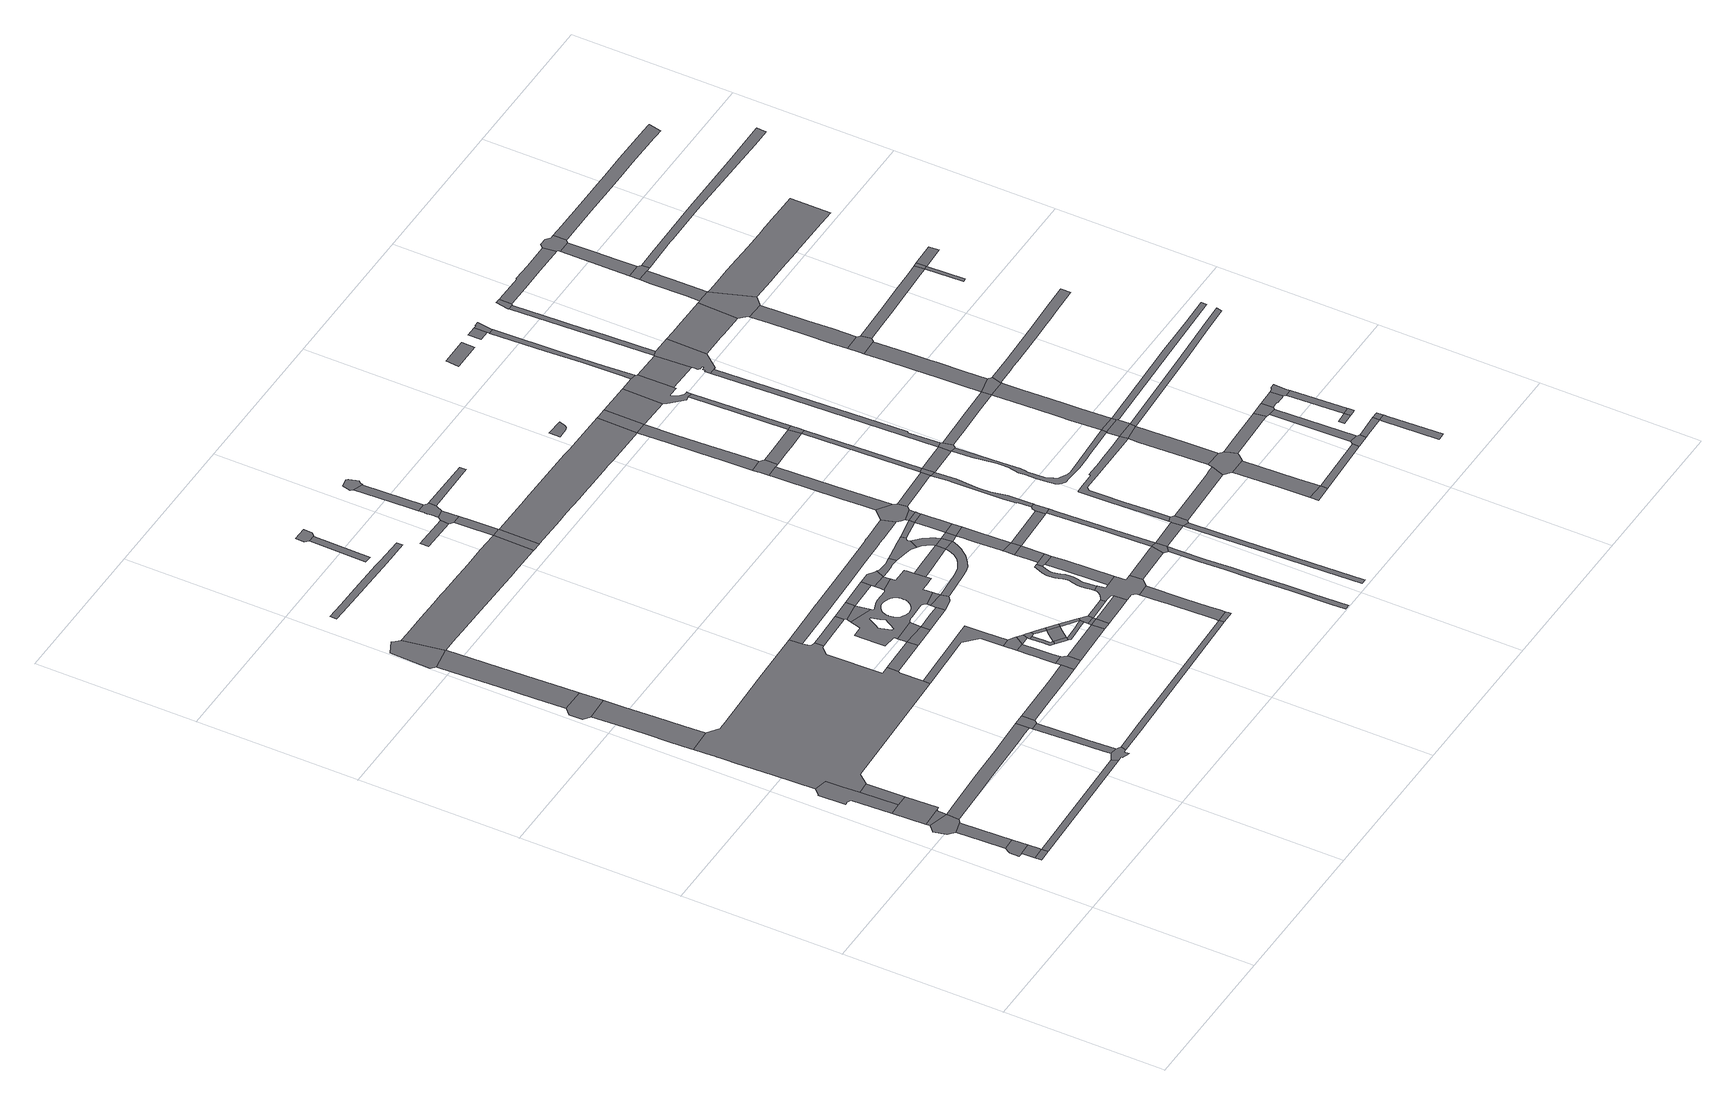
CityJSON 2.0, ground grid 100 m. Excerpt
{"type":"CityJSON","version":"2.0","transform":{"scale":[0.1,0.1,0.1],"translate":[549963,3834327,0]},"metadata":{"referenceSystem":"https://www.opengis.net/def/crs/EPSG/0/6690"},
"CityObjects":{
"road1":{"type":"Road","geometry":[{"type":"MultiSurface","lod":"1","boundaries":[[[0,1,2,3]]]}]},
"road2":{"type":"Road","attributes":{"RoadStructureAttribute.sectionType":"1"},"geometry":[{"type":"MultiSurface","lod":"1","boundaries":[[[4,5,6,1,0]]]}]},
"road3":{"type":"Road","geometry":[{"type":"MultiSurface","lod":"1","boundaries":[[[7,8,9,10,11,12,6,5]]]}]},
"road4":{"type":"Road","attributes":{"RoadStructureAttribute.sectionType":"1"},"geometry":[{"type":"MultiSurface","lod":"1","boundaries":[[[13,14,15,16,8,7]]]}]},
"road5":{"type":"Road","geometry":[{"type":"MultiSurface","lod":"1","boundaries":[[[17,18,19,20,21,15,14,22,23,24]]]}]},
"road6":{"type":"Road","attributes":{"RoadStructureAttribute.sectionType":"1"},"geometry":[{"type":"MultiSurface","lod":"1","boundaries":[[[25,26,27,28,17,24]]]}]},
"road7":{"type":"Road","geometry":[{"type":"MultiSurface","lod":"1","boundaries":[[[29,30,31,32,28,27]]]}]},
"road8":{"type":"Road","geometry":[{"type":"MultiSurface","lod":"1","boundaries":[[[33,34,35,36,37,38,32,31,39,40,41,42]]]}]},
"road9":{"type":"Road","attributes":{"RoadStructureAttribute.sectionType":"1"},"geometry":[{"type":"MultiSurface","lod":"1","boundaries":[[[43,44,31,30]]]}]},
"road10":{"type":"Road","attributes":{"RoadStructureAttribute.sectionType":"1"},"geometry":[{"type":"MultiSurface","lod":"1","boundaries":[[[45,0,3,46]]]}]},
"road11":{"type":"Road","attributes":{"RoadStructureAttribute.sectionType":"1"},"geometry":[{"type":"MultiSurface","lod":"1","boundaries":[[[47,48,49,50,51,52,53,54,55,56,57]]]}]},
"road12":{"type":"Road","attributes":{"RoadStructureAttribute.sectionType":"1"},"geometry":[{"type":"MultiSurface","lod":"1","boundaries":[[[58,59,60,61,24,23,62,63,64,65,66,67,68,69]]]}]},
"road13":{"type":"Road","geometry":[{"type":"MultiSurface","lod":"1","boundaries":[[[70,71,72,73,74,75,51,50,76,77,78]]]}]},
"road14":{"type":"Road","attributes":{"RoadStructureAttribute.sectionType":"1"},"geometry":[{"type":"MultiSurface","lod":"1","boundaries":[[[79,80,81,82,83,84,85,86,87,88,89,90,91,70,78]]]}]},
"road15":{"type":"Road","geometry":[{"type":"MultiSurface","lod":"1","boundaries":[[[92,93,94,95,96,97,57,56,98,99,100,101,102,103,104,105,106,107,33,42,40,44,43,108,109,110,111,112,113,114,115,116,117,118,119,120,121,122,123]]]}]},
"road16":{"type":"Road","geometry":[{"type":"MultiSurface","lod":"1","boundaries":[[[124,125,126,45,46,127,128,129,130,131,132,133,134,135,136,137,138]]]}]},
"road17":{"type":"Road","geometry":[{"type":"MultiSurface","lod":"1","boundaries":[[[139,140,141,142,86,85,143]]]}]},
"road18":{"type":"Road","attributes":{"RoadStructureAttribute.sectionType":"1"},"geometry":[{"type":"MultiSurface","lod":"1","boundaries":[[[144,145,146,147,148,149,150,151,124,138]]]}]},
"road19":{"type":"Road","geometry":[{"type":"MultiSurface","lod":"1","boundaries":[[[152,58,69,148,147,153]]]}]},
"road20":{"type":"Road","attributes":{"RoadStructureAttribute.sectionType":"1"},"geometry":[{"type":"MultiSurface","lod":"1","boundaries":[[[154,155,156,152,153,157,158,159,160,161]]]}]},
"road21":{"type":"Road","attributes":{"function":"3","RoadStructureAttribute.sectionType":"1"},"geometry":[{"type":"MultiSurface","lod":"1","boundaries":[[[162,163,164,165,166,167,168,169,170,143,85,171,172,173,174,175,176,177,178,179]]]}]},
"road22":{"type":"Road","geometry":[{"type":"MultiSurface","lod":"1","boundaries":[[[180,114,113,181]]]}]},
"road23":{"type":"Road","attributes":{"RoadStructureAttribute.sectionType":"1"},"geometry":[{"type":"MultiSurface","lod":"1","boundaries":[[[182,183,184,185,186,187,188,189,190,191]]]}]},
"road24":{"type":"Road","attributes":{"RoadStructureAttribute.sectionType":"1"},"geometry":[{"type":"MultiSurface","lod":"1","boundaries":[[[192,193,194,111,110,109,195,196,197,198]]]}]},
"road25":{"type":"Road","attributes":{"RoadStructureAttribute.sectionType":"1"},"geometry":[{"type":"MultiSurface","lod":"1","boundaries":[[[199,200,136,135,201,202]]]}]},
"road26":{"type":"Road","geometry":[{"type":"MultiSurface","lod":"1","boundaries":[[[203,204,119,118,205,206]]]}]},
"road27":{"type":"Road","geometry":[{"type":"MultiSurface","lod":"1","boundaries":[[[207,208,209,154,161,210,211,212]]]}]},
"road28":{"type":"Road","attributes":{"RoadStructureAttribute.sectionType":"1"},"geometry":[{"type":"MultiSurface","lod":"1","boundaries":[[[213,214,215,216,217,218,219,220,221,208,207]]]}]},
"road29":{"type":"Road","geometry":[{"type":"MultiSurface","lod":"1","boundaries":[[[180,181,222,223]]]}]},
"road30":{"type":"Road","geometry":[{"type":"MultiSurface","lod":"1","boundaries":[[[224,225,180,223]]]}]},
"road31":{"type":"Road","attributes":{"RoadStructureAttribute.sectionType":"1"},"geometry":[{"type":"MultiSurface","lod":"1","boundaries":[[[226,227,228,229]]]}]},
"road32":{"type":"Road","geometry":[{"type":"MultiSurface","lod":"1","boundaries":[[[198,197,218,217,230]]]}]},
"road33":{"type":"Road","attributes":{"RoadStructureAttribute.sectionType":"1"},"geometry":[{"type":"MultiSurface","lod":"1","boundaries":[[[230,217,231,232]]]}]},
"road34":{"type":"Road","geometry":[{"type":"MultiSurface","lod":"1","boundaries":[[[233,234,235,236]]]}]},
"road35":{"type":"Road","attributes":{"RoadStructureAttribute.sectionType":"1"},"geometry":[{"type":"MultiSurface","lod":"1","boundaries":[[[237,238,239,240,241,242,243,244,245,246]]]}]},
"road36":{"type":"Road","geometry":[{"type":"MultiSurface","lod":"1","boundaries":[[[247,248,226,229,249,250]]]}]},
"road37":{"type":"Road","geometry":[{"type":"MultiSurface","lod":"1","boundaries":[[[251,252,203,206,253,234,233]]]}]},
"road38":{"type":"Road","geometry":[{"type":"MultiSurface","lod":"1","boundaries":[[[246,245,254,255,256,257]]]}]},
"road39":{"type":"Road","geometry":[{"type":"MultiSurface","lod":"1","boundaries":[[[258,232,231,241,240,259,260,261,262]]]}]},
"road40":{"type":"Road","attributes":{"RoadStructureAttribute.sectionType":"1"},"geometry":[{"type":"MultiSurface","lod":"1","boundaries":[[[263,212,211,264,265]]]}]},
"road41":{"type":"Road","attributes":{"RoadStructureAttribute.sectionType":"1"},"geometry":[{"type":"MultiSurface","lod":"1","boundaries":[[[266,267,223,222,268,269,270,271,272]]]}]},
"road42":{"type":"Road","attributes":{"RoadStructureAttribute.sectionType":"1"},"geometry":[{"type":"MultiSurface","lod":"1","boundaries":[[[273,274,246,257,275,276,277,278]]]}]},
"road43":{"type":"Road","attributes":{"RoadStructureAttribute.sectionType":"1"},"geometry":[{"type":"MultiSurface","lod":"1","boundaries":[[[279,262,261,280,273,281]]]}]},
"road44":{"type":"Road","attributes":{"RoadStructureAttribute.sectionType":"1"},"geometry":[{"type":"MultiSurface","lod":"1","boundaries":[[[282,283,284,285,286,287,288,289,290,291,292,293,294,236,235,295,296,297,298,299,225,224,300,301,302,303,304,305,306,307,308,309,310,311,312],[313,314,315,316,317,318,319,320,321,322,323],[324,325,326,327,328,329,330,331,332,333,334,335,336,337,338,339,340,341,342,343,344,345,346,347,348,349,350,351,352,353,354,355,356,357,358,359,360,361,362,363,364,365,366,367,368,369,370,371,372,373]]]}]},
"road45":{"type":"Road","attributes":{"RoadStructureAttribute.sectionType":"1"},"geometry":[{"type":"MultiSurface","lod":"1","boundaries":[[[374,375,376,377,378,379,257,256,380,381,382,383,384]]]}]},
"road46":{"type":"Road","geometry":[{"type":"MultiSurface","lod":"1","boundaries":[[[281,273,278,385]]]}]},
"road47":{"type":"Road","attributes":{"RoadStructureAttribute.sectionType":"1"},"geometry":[{"type":"MultiSurface","lod":"1","boundaries":[[[386,251,233,387,388,389]]]}]},
"road48":{"type":"Road","geometry":[{"type":"MultiSurface","lod":"1","boundaries":[[[390,391,392,393]]]}]},
"road49":{"type":"Road","attributes":{"RoadStructureAttribute.sectionType":"1"},"geometry":[{"type":"MultiSurface","lod":"1","boundaries":[[[394,385,278,395,396,374,397]]]}]},
"road50":{"type":"Road","geometry":[{"type":"MultiSurface","lod":"1","boundaries":[[[398,266,272,399,400,401,402,403,404]]]}]},
"road51":{"type":"Road","geometry":[{"type":"MultiSurface","lod":"1","boundaries":[[[405,263,265,406]]]}]},
"road52":{"type":"Road","geometry":[{"type":"MultiSurface","lod":"1","boundaries":[[[307,306,407,398,404]]]}]},
"road53":{"type":"Road","attributes":{"RoadStructureAttribute.sectionType":"1"},"geometry":[{"type":"MultiSurface","lod":"1","boundaries":[[[408,263,405,409,410]]]}]},
"road54":{"type":"Road","geometry":[{"type":"MultiSurface","lod":"1","boundaries":[[[179,178,411,412,413,414]]]}]},
"road55":{"type":"Road","geometry":[{"type":"MultiSurface","lod":"1","boundaries":[[[397,374,384,415,408,410,416]]]}]},
"road56":{"type":"Road","attributes":{"RoadStructureAttribute.sectionType":"1"},"geometry":[{"type":"MultiSurface","lod":"1","boundaries":[[[417,418,419,420,421,422,423,424,425,123,122,426,427,428,429,430,431,432,433]]]}]},
"road57":{"type":"Road","attributes":{"RoadStructureAttribute.sectionType":"1"},"geometry":[{"type":"MultiSurface","lod":"1","boundaries":[[[434,435,436,437,179,414]]]}]},
"road58":{"type":"Road","geometry":[{"type":"MultiSurface","lod":"1","boundaries":[[[438,439,440,441,286,285]]]}]},
"road59":{"type":"Road","geometry":[{"type":"MultiSurface","lod":"1","boundaries":[[[442,443,386,389,439,438,444]]]}]},
"road60":{"type":"Road","geometry":[{"type":"MultiSurface","lod":"1","boundaries":[[[445,446,393,392,436,435]]]}]},
"road61":{"type":"Road","attributes":{"RoadStructureAttribute.sectionType":"1"},"geometry":[{"type":"MultiSurface","lod":"1","boundaries":[[[447,416,410,448]]]}]},
"road62":{"type":"Road","attributes":{"RoadStructureAttribute.sectionType":"1"},"geometry":[{"type":"MultiSurface","lod":"1","boundaries":[[[449,450,405,406,451,452,453]]]}]},
"road63":{"type":"Road","geometry":[{"type":"MultiSurface","lod":"1","boundaries":[[[454,455,456,457,458,459,460,461,446,445,462,463]]]}]},
"road64":{"type":"Road","geometry":[{"type":"MultiSurface","lod":"1","boundaries":[[[464,465,199,202,466]]]}]},
"road65":{"type":"Road","attributes":{"RoadStructureAttribute.sectionType":"1"},"geometry":[{"type":"MultiSurface","lod":"1","boundaries":[[[467,468,469,456,455,470]]]}]},
"road66":{"type":"Road","attributes":{"RoadStructureAttribute.sectionType":"1"},"geometry":[{"type":"MultiSurface","lod":"1","boundaries":[[[471,472,473,474,475,444,438,476,477,478,479,480]]]}]},
"road67":{"type":"Road","attributes":{"RoadStructureAttribute.sectionType":"1"},"geometry":[{"type":"MultiSurface","lod":"1","boundaries":[[[481,482,483,484,485,486,487,488,489,490,491,199,465]]]}]},
"road68":{"type":"Road","attributes":{"RoadStructureAttribute.sectionType":"1"},"geometry":[{"type":"MultiSurface","lod":"1","boundaries":[[[492,493,494,495,496,497,498,499,500,501,502,503,504,505,506,507,508,509,510,511,512,513,514,515,404,403]]]}]},
"road69":{"type":"Road","geometry":[{"type":"MultiSurface","lod":"1","boundaries":[[[516,517,518,467,470,519,520,521,522,523]]]}]},
"road70":{"type":"Road","geometry":[{"type":"MultiSurface","lod":"1","boundaries":[[[524,525,526,527,528,529,530,531,532,533,447,448,534,535,536,537,449,453,538,539,485,484,540,541,542,543,544]]]}]},
"road71":{"type":"Road","attributes":{"RoadStructureAttribute.sectionType":"1"},"geometry":[{"type":"MultiSurface","lod":"1","boundaries":[[[545,546,312,311,547,506]]]}]},
"road72":{"type":"Road","geometry":[{"type":"MultiSurface","lod":"1","boundaries":[[[548,549,550,551,552,553,554,555,556,557,558,559,560,561,562,563,527,526,564,565,566,567,568,569,570,571,572,573,574,575,576,577,578]]]}]},
"road73":{"type":"Road","attributes":{"RoadStructureAttribute.sectionType":"1"},"geometry":[{"type":"MultiSurface","lod":"1","boundaries":[[[579,580,581,463,462]]]}]},
"road74":{"type":"Road","geometry":[{"type":"MultiSurface","lod":"1","boundaries":[[[582,583,584,480,479,585,586,587,588,589,590,591,592]]]}]},
"road75":{"type":"Road","attributes":{"RoadStructureAttribute.sectionType":"1"},"geometry":[{"type":"MultiSurface","lod":"1","boundaries":[[[593,594,595,596,597,598,544,543]]]}]},
"road76":{"type":"Road","geometry":[{"type":"MultiSurface","lod":"1","boundaries":[[[599,600,548,578,601,602,595,594]]]}]},
"road77":{"type":"Road","attributes":{"RoadStructureAttribute.sectionType":"1"},"geometry":[{"type":"MultiSurface","lod":"1","boundaries":[[[603,604,605,606,607,589,588,608,609,610,611,545,612]]]}]},
"road78":{"type":"Road","geometry":[{"type":"MultiSurface","lod":"1","boundaries":[[[545,506,505,612]]]}]},
"road79":{"type":"Road","attributes":{"RoadStructureAttribute.sectionType":"1"},"geometry":[{"type":"MultiSurface","lod":"1","boundaries":[[[613,614,615,616,600,599]]]}]},
"road80":{"type":"Road","geometry":[{"type":"MultiSurface","lod":"1","boundaries":[[[617,618,619,614,613,620]]]}]},
"road81":{"type":"Road","attributes":{"RoadStructureAttribute.sectionType":"1"},"geometry":[{"type":"MultiSurface","lod":"1","boundaries":[[[621,612,505,622]]]}]},
"road82":{"type":"Road","attributes":{"RoadStructureAttribute.sectionType":"1"},"geometry":[{"type":"MultiSurface","lod":"1","boundaries":[[[623,582,592,624]]]}]},
"road83":{"type":"Road","attributes":{"RoadStructureAttribute.sectionType":"1"},"geometry":[{"type":"MultiSurface","lod":"1","boundaries":[[[625,626,541,540,627,628]]]}]},
"road84":{"type":"Road","attributes":{"function":"3","RoadStructureAttribute.sectionType":"1"},"geometry":[{"type":"MultiSurface","lod":"1","boundaries":[[[629,630,631,632,633,634,413,412,635,636,637,638,639,640,641,642,643,644,645,646]]]}]},
"road85":{"type":"Road","attributes":{"RoadStructureAttribute.sectionType":"1"},"geometry":[{"type":"MultiSurface","lod":"1","boundaries":[[[647,648,649,650,622,651,652,653,654,655,617,620]]]}]},
"road86":{"type":"Road","attributes":{"RoadStructureAttribute.sectionType":"1"},"geometry":[{"type":"MultiSurface","lod":"1","boundaries":[[[656,657,658,659,660,661,662,663,664,665,666,667,668,669,670,671]]]}]},
"road87":{"type":"Road","geometry":[{"type":"MultiSurface","lod":"1","boundaries":[[[672,621,622,650]]]}]},
"road88":{"type":"Road","attributes":{"RoadStructureAttribute.sectionType":"1"},"geometry":[{"type":"MultiSurface","lod":"1","boundaries":[[[673,674,675,676,624,677,621,672]]]}]},
"road89":{"type":"Road","geometry":[{"type":"MultiSurface","lod":"1","boundaries":[[[678,679,623,624,676]]]}]},
"road90":{"type":"Road","attributes":{"RoadStructureAttribute.sectionType":"1"},"geometry":[{"type":"MultiSurface","lod":"1","boundaries":[[[680,681,682,683,623,679]]]}]},
"road91":{"type":"Road","geometry":[{"type":"MultiSurface","lod":"1","boundaries":[[[684,685,686,417,433,687,682,681,688,689,690,691]]]}]},
"road92":{"type":"Road","geometry":[{"type":"MultiSurface","lod":"1","boundaries":[[[628,627,692,663,662,693]]]}]},
"road93":{"type":"Road"},
"road94":{"type":"Road","attributes":{"RoadStructureAttribute.sectionType":"1"},"geometry":[{"type":"MultiSurface","lod":"1","boundaries":[[[694,620,613,695]]]}]},
"road95":{"type":"Road","attributes":{"RoadStructureAttribute.sectionType":"1"},"geometry":[{"type":"MultiSurface","lod":"1","boundaries":[[[696,697,698,699,700,701,702,703,704,705]]]}]},
"road96":{"type":"Road","attributes":{"RoadStructureAttribute.sectionType":"1"},"geometry":[{"type":"MultiSurface","lod":"1","boundaries":[[[706,707,708,709,710,711,712,713,714,715,716,717,684,691]]]}]},
"road97":{"type":"Road","attributes":{"RoadStructureAttribute.sectionType":"1"},"geometry":[{"type":"MultiSurface","lod":"1","boundaries":[[[718,719,720,721,722,723,628,693]]]}]},
"road98":{"type":"Road","attributes":{"RoadStructureAttribute.sectionType":"7"},"geometry":[{"type":"MultiSurface","lod":"1","boundaries":[[[724,693,662,725]]]}]},
"road99":{"type":"Road","geometry":[{"type":"MultiSurface","lod":"1","boundaries":[[[726,727,728,729,694,695,722,721]]]}]},
"road100":{"type":"Road","attributes":{"RoadStructureAttribute.sectionType":"1"},"geometry":[{"type":"MultiSurface","lod":"1","boundaries":[[[730,731,732,690,689,733,734,735]]]}]},
"road101":{"type":"Road","geometry":[{"type":"MultiSurface","lod":"1","boundaries":[[[736,737,738,739,711,710,740,741]]]}]},
"road102":{"type":"Road","geometry":[{"type":"MultiSurface","lod":"1","boundaries":[[[742,743,744,745,746,724,725,747,696,705,748,749,750,751]]]}]},
"road103":{"type":"Road","attributes":{"RoadStructureAttribute.sectionType":"1"},"geometry":[{"type":"MultiSurface","lod":"1","boundaries":[[[752,753,754,755,756,757,758,728,727,759,760,761,762,763,764,765]]]}]},
"road104":{"type":"Road","geometry":[{"type":"MultiSurface","lod":"1","boundaries":[[[766,767,768,769,770,771,772]]]}]},
"road105":{"type":"Road","attributes":{"RoadStructureAttribute.sectionType":"1"},"geometry":[{"type":"MultiSurface","lod":"1","boundaries":[[[773,774,775,776,645,777,778,779,737,736]]]}]},
"road106":{"type":"Road","geometry":[{"type":"MultiSurface","lod":"1","boundaries":[[[780,781,730,735,752,765]]]}]},
"road107":{"type":"Road","attributes":{"RoadStructureAttribute.sectionType":"1"},"geometry":[{"type":"MultiSurface","lod":"1","boundaries":[[[782,783,741,740,784,785,786]]]}]},
"road108":{"type":"Road","geometry":[{"type":"MultiSurface","lod":"1","boundaries":[[[787,646,645,776,788]]]}]},
"road109":{"type":"Road","attributes":{"RoadStructureAttribute.sectionType":"1"},"geometry":[{"type":"MultiSurface","lod":"1","boundaries":[[[789,786,781,780]]]}]},
"road110":{"type":"Road","attributes":{"RoadStructureAttribute.sectionType":"7"},"geometry":[{"type":"MultiSurface","lod":"1","boundaries":[[[790,791,792,780,765,793,794]]]}]},
"road111":{"type":"Road","attributes":{"RoadStructureAttribute.sectionType":"1"},"geometry":[{"type":"MultiSurface","lod":"1","boundaries":[[[795,796,797,798,751,750,799]]]}]},
"road112":{"type":"Road","attributes":{"RoadStructureAttribute.sectionType":"1"},"geometry":[{"type":"MultiSurface","lod":"1","boundaries":[[[800,801,802,803,804,805,806,807,808,809,810,811,812,813,814,815,816,817,745,744,818,819,820,821,822,823,824,825,826,827]]]}]},
"road113":{"type":"Road","geometry":[{"type":"MultiSurface","lod":"1","boundaries":[[[828,829,830,782,786,789]]]}]},
"road114":{"type":"Road","attributes":{"function":"3","RoadStructureAttribute.sectionType":"1"},"geometry":[{"type":"MultiSurface","lod":"1","boundaries":[[[788,776,831,832]]]}]},
"road115":{"type":"Road","geometry":[{"type":"MultiSurface","lod":"1","boundaries":[[[833,834,835,790,794,836,837,838,839,840]]]}]},
"road116":{"type":"Road","attributes":{"RoadStructureAttribute.sectionType":"1"},"geometry":[{"type":"MultiSurface","lod":"1","boundaries":[[[841,842,830,829,843]]]}]},
"road117":{"type":"Road","geometry":[{"type":"MultiSurface","lod":"1","boundaries":[[[844,845,846,847]]]}]},
"road118":{"type":"Road","attributes":{"RoadStructureAttribute.sectionType":"1"},"geometry":[{"type":"MultiSurface","lod":"1","boundaries":[[[848,849,844,847,850,851,852]]]}]},
"road119":{"type":"Road","geometry":[{"type":"MultiSurface","lod":"1","boundaries":[[[832,831,853,854,841,843,855,856,857,858,859,860,861,862,863,864,865,866,867,868,869,870,871,872,873]]]}]},
"road120":{"type":"Road","attributes":{"RoadStructureAttribute.sectionType":"1"},"geometry":[{"type":"MultiSurface","lod":"1","boundaries":[[[836,874,875,876,877,878,879,880,881,882,883,884,885,886,887,888,889,890,891,892,893,894,895,896,897,898,899,900,901,902,903,904,905,906,907,837]]]}]},
"road121":{"type":"Road","attributes":{"RoadStructureAttribute.sectionType":"1"},"geometry":[{"type":"MultiSurface","lod":"1","boundaries":[[[908,909,910,911,912,913,914,915,916,835,834]]]}]},
"road122":{"type":"Road","attributes":{"RoadStructureAttribute.sectionType":"1"},"geometry":[{"type":"MultiSurface","lod":"1","boundaries":[[[917,918,919,920]]]}]},
"road123":{"type":"Road","geometry":[{"type":"MultiSurface","lod":"1","boundaries":[[[921,922,795,799,923,848,852,924,925,926,927,928,929,930,931,932]]]}]},
"road124":{"type":"Road","attributes":{"RoadStructureAttribute.sectionType":"1"},"geometry":[{"type":"MultiSurface","lod":"1","boundaries":[[[933,934,935,840,839,936,937,938]]]}]},
"road125":{"type":"Road","attributes":{"RoadStructureAttribute.sectionType":"1"},"geometry":[{"type":"MultiSurface","lod":"1","boundaries":[[[939,940,941,942,827,943,944,945,921,932]]]}]},
"road126":{"type":"Road","attributes":{"function":"3","RoadStructureAttribute.sectionType":"7"},"geometry":[{"type":"MultiSurface","lod":"1","boundaries":[[[870,869,946,947]]]}]},
"road127":{"type":"Road","attributes":{"RoadStructureAttribute.sectionType":"1"},"geometry":[{"type":"MultiSurface","lod":"1","boundaries":[[[948,847,846,949]]]}]},
"road128":{"type":"Road","attributes":{"RoadStructureAttribute.sectionType":"1"},"geometry":[{"type":"MultiSurface","lod":"1","boundaries":[[[950,951,952,953,954,955,956,957,873,872]]]}]},
"road129":{"type":"Road","geometry":[{"type":"MultiSurface","lod":"1","boundaries":[[[958,800,827,942]]]}]},
"road130":{"type":"Road","attributes":{"RoadStructureAttribute.sectionType":"1"},"geometry":[{"type":"MultiSurface","lod":"1","boundaries":[[[959,960,961,896,962,963,800,958,964]]]}]},
"road131":{"type":"Road","geometry":[{"type":"MultiSurface","lod":"1","boundaries":[[[897,896,961,965]]]}]},
"road132":{"type":"Road","attributes":{"RoadStructureAttribute.sectionType":"1"},"geometry":[{"type":"MultiSurface","lod":"1","boundaries":[[[966,967,968,969]]]}]},
"road133":{"type":"Road","geometry":[{"type":"MultiSurface","lod":"1","boundaries":[[[970,964,958]]]}]},
"road134":{"type":"Road","geometry":[{"type":"MultiSurface","lod":"1","boundaries":[[[971,972,973,974,947,946,975,976,977,978,979,980,981,982,983,914,913,984,985]]]}]},
"road135":{"type":"Road","geometry":[{"type":"MultiSurface","lod":"1","boundaries":[[[986,987,969,968,988,953,952,989,990,991]]]}]},
"road136":{"type":"Road","attributes":{"RoadStructureAttribute.sectionType":"1"},"geometry":[{"type":"MultiSurface","lod":"1","boundaries":[[[938,992,993,994,995,996,897,965,997,998,999,1000,1001,1002,1003]]]}]},
"road137":{"type":"Road","attributes":{"RoadStructureAttribute.sectionType":"1"},"geometry":[{"type":"MultiSurface","lod":"1","boundaries":[[[1004,1005,1006,1007,927,926,1008,1009,1010]]]}]},
"road138":{"type":"Road","geometry":[{"type":"MultiSurface","lod":"1","boundaries":[[[1011,948,949,1012,1013,1014,1015,1016,1017]]]}]},
"road139":{"type":"Road","attributes":{"RoadStructureAttribute.sectionType":"1"},"geometry":[{"type":"MultiSurface","lod":"1","boundaries":[[[1018,974,973,1019,1020,1021,1022]]]}]},
"road140":{"type":"Road","geometry":[{"type":"MultiSurface","lod":"1","boundaries":[[[1023,1024,1025,933,938,1003,1026,1027]]]}]},
"road141":{"type":"Road","attributes":{"RoadStructureAttribute.sectionType":"1"},"geometry":[{"type":"MultiSurface","lod":"1","boundaries":[[[1028,1011,1017,1029]]]}]},
"road142":{"type":"Road","attributes":{"RoadStructureAttribute.sectionType":"1"},"geometry":[{"type":"MultiSurface","lod":"1","boundaries":[[[1030,1031,1032,1033,1034,1035,1036,1037,1038,1039,1040,933,1025]]]}]},
"road143":{"type":"Road","attributes":{"RoadStructureAttribute.sectionType":"1"},"geometry":[{"type":"MultiSurface","lod":"1","boundaries":[[[1041,1014,1013,1042,1043]]]}]},
"road144":{"type":"Road","geometry":[{"type":"MultiSurface","lod":"1","boundaries":[[[1044,1045,1046,1047,1018,1022,1048,1049,1050,1051]]]}]},
"road145":{"type":"Road","geometry":[{"type":"MultiSurface","lod":"1","boundaries":[[[1052,1053,1004,1010,1028,1029,1054]]]}]},
"road146":{"type":"Road","attributes":{"function":"3","RoadStructureAttribute.sectionType":"1"},"geometry":[{"type":"MultiSurface","lod":"1","boundaries":[[[1055,1056,1057,985,984,1058,1059,1060,1061]]]}]},
"road147":{"type":"Road","geometry":[{"type":"MultiSurface","lod":"1","boundaries":[[[1062,1063,1064,1065,1066,1067]]]}]},
"road148":{"type":"Road","attributes":{"RoadStructureAttribute.sectionType":"1"},"geometry":[{"type":"MultiSurface","lod":"1","boundaries":[[[1043,1068,1069,1070,1071,1072,1073]]]}]},
"road149":{"type":"Road","geometry":[{"type":"MultiSurface","lod":"1","boundaries":[[[1074,1075,1076,1077,1036,1035,1078,1079,1080,1081]]]}]},
"road150":{"type":"Road","geometry":[{"type":"MultiSurface","lod":"1","boundaries":[[[1082,1041,1043,1073]]]}]},
"road151":{"type":"Road","geometry":[{"type":"MultiSurface","lod":"1","boundaries":[[[1083,1062,1067,1084,1085,1086]]]}]},
"road152":{"type":"Road","attributes":{"RoadStructureAttribute.sectionType":"1"},"geometry":[{"type":"MultiSurface","lod":"1","boundaries":[[[1087,1052,1054,1088,1089,1090,1091,1092,1093]]]}]},
"road153":{"type":"Road","attributes":{"RoadStructureAttribute.sectionType":"1"},"geometry":[{"type":"MultiSurface","lod":"1","boundaries":[[[1094,1095,1062,1083]]]}]},
"road154":{"type":"Road","attributes":{"RoadStructureAttribute.sectionType":"1"},"geometry":[{"type":"MultiSurface","lod":"1","boundaries":[[[1096,1097,1098,1099,1076,1075,1100,1101,1102,1103]]]}]},
"road155":{"type":"Road","geometry":[{"type":"MultiSurface","lod":"1","boundaries":[[[1104,1105,1106,1107,1087,1093,1095,1094,1108]]]}]},
"road156":{"type":"Road","attributes":{"RoadStructureAttribute.sectionType":"1"},"geometry":[{"type":"MultiSurface","lod":"1","boundaries":[[[1109,1110,1111,958,942,1112,1113,1114,1115,1116,1117]]]}]},
"road157":{"type":"Road","attributes":{"RoadStructureAttribute.sectionType":"1"},"geometry":[{"type":"MultiSurface","lod":"1","boundaries":[[[1118,1119,1120,1121,1122,1123,1124,1050,1049,1125,1126,1127,1128,1129]]]}]},
"road158":{"type":"Road","geometry":[{"type":"MultiSurface","lod":"1","boundaries":[[[1130,1061,1060,1131,1096,1103,1132,1133,1134,1135]]]}]},
"road159":{"type":"Road","attributes":{"RoadStructureAttribute.sectionType":"1"},"geometry":[{"type":"MultiSurface","lod":"1","boundaries":[[[1136,1137,1138,1139,1140,965,961,1141,1142,1143,1144]]]}]},
"road160":{"type":"Road","attributes":{"RoadStructureAttribute.sectionType":"1"},"geometry":[{"type":"MultiSurface","lod":"1","boundaries":[[[1145,1146,1147,1135,1134,1148,1149,1150]]]}]},
"road161":{"type":"Road","attributes":{"RoadStructureAttribute.sectionType":"1"},"geometry":[{"type":"MultiSurface","lod":"1","boundaries":[[[1151,1152,1153,1154,1155,1027,1026,1156,1157,1158,1159,1160,1161,1162,1163,1164,1165]]]}]},
"road162":{"type":"Road","geometry":[{"type":"MultiSurface","lod":"1","boundaries":[[[1166,1145,1150,1167,1168,1169,1170]]]}]},
"road163":{"type":"Road","attributes":{"RoadStructureAttribute.sectionType":"1"},"geometry":[{"type":"MultiSurface","lod":"1","boundaries":[[[1171,1172,1173,1174,1175,1081,1080,1176,1177,1178,1179,1180,1181,1182]]]}]},
"road164":{"type":"Road","attributes":{"RoadStructureAttribute.sectionType":"1"},"geometry":[{"type":"MultiSurface","lod":"1","boundaries":[[[1183,1184,1185,1166,1170,1186,1187,1188,1189]]]}]},
"road165":{"type":"Road","geometry":[{"type":"MultiSurface","lod":"1","boundaries":[[[1190,1191,1192,1129,1128,1193,1183,1189,1194,1195]]]}]},
"road166":{"type":"Road","attributes":{"function":"3","RoadStructureAttribute.sectionType":"1"},"geometry":[{"type":"MultiSurface","lod":"1","boundaries":[[[1196,1197,1198,1199,1200,1201,1202,1203,1204,1205,1206,1134,1133,1207,1208,1209,1210,1211,1212,1213,1214,1215]]]}]},
"road167":{"type":"Road","geometry":[{"type":"MultiSurface","lod":"1","boundaries":[[[1216,1217,1218,1219,1182]]]}]},
"road168":{"type":"Road","geometry":[{"type":"MultiSurface","lod":"1","boundaries":[[[1220,1171,1182,1219]]]}]},
"road169":{"type":"Road","attributes":{"RoadStructureAttribute.sectionType":"1"},"geometry":[{"type":"MultiSurface","lod":"1","boundaries":[[[1221,1220,1219,1222]]]}]},
"road170":{"type":"Road","attributes":{"RoadStructureAttribute.sectionType":"1"},"geometry":[{"type":"MultiSurface","lod":"1","boundaries":[[[1223,1224,1225,1168,1167,1226,1227,1228,1229,1230,1231,1232]]]}]},
"road171":{"type":"Road","attributes":{"RoadStructureAttribute.sectionType":"1"},"geometry":[{"type":"MultiSurface","lod":"1","boundaries":[[[1233,1234,1235,1236,1237,1238,1239,1195,1194,1240,1241,1242,1243,1244,1245,1246,1247,1248,1249,1250]]]}]}
},
"vertices":[
[292,478,0],[212,475,0],[214,435,0],[294,438,0],
[291,501,0],[288,559,0],[208,555,0],
[284,655,0],[204,651,0],[187,625,0],[180,615,0],[180,555,0],[195,555,0],
[280,750,0],[271,973,0],[190,952,0],[197,791,0],
[171,1103,0],[135,1067,0],[131,1063,0],[153,986,0],[170,970,0],[290,989,0],[291,991,0],[297,1070,0],
[296,1110,0],[299,1126,0],[306,1134,0],[169,1127,0],
[325,1136,0],[317,1338,0],[241,1335,0],[159,1331,0],
[139,1794,0],[100,1754,0],[97,1754,0],[105,1590,0],[128,1591,0],[148,1579,0],[228,1568,0],[229,1616,0],[225,1676,0],[221,1777,0],
[307,1574,0],[231,1568,0],
[1126,509,0],[1143,474,0],
[251,2677,0],[242,2843,0],[233,3038,0],[227,3156,0],[77,3149,0],[84,3003,0],[92,2821,0],[98,2678,0],[105,2547,0],[105,2533,0],[258,2540,0],
[1142,1109,0],[886,1096,0],[643,1086,0],[353,1073,0],[301,991,0],[507,1001,0],[697,1009,0],[884,1017,0],[1028,1023,0],[1088,1026,0],[1135,1027,0],[1145,1028,0],
[71,3302,0],[53,3282,0],[34,3261,0],[33,3261,0],[35,3180,0],[36,3179,0],[224,3221,0],[220,3290,0],[220,3300,0],
[220,3308,0],[215,3403,0],[207,3566,0],[196,3783,0],[187,3961,0],[180,4100,0],[180,4108,0],[34,4083,0],[34,4076,0],[42,3918,0],[52,3704,0],[62,3490,0],[70,3309,0],
[1026,2517,0],[789,2508,0],[550,2498,0],[385,2491,0],[335,2489,0],[329,2488,0],[108,2468,0],[109,2457,0],[112,2398,0],[112,2390,0],[113,2362,0],[118,2254,0],[119,2235,0],[119,2225,0],[124,2100,0],[127,2044,0],[361,1641,0],[1210,1678,0],[1209,1697,0],[1208,1718,0],[1206,1864,0],[1215,1877,0],[1213,1945,0],[1159,1943,0],[1147,2286,0],[1188,2332,0],[1205,2333,0],[1203,2387,0],[1180,2392,0],[1170,2402,0],[1160,2442,0],[1156,2522,0],
[1173,535,0],[1156,526,0],[1132,512,0],[1156,474,0],[1175,475,0],[1175,471,0],[1175,465,0],[1215,451,0],[1220,451,0],[1218,474,0],[1218,480,0],[1236,480,0],[1247,515,0],[1232,522,0],[1219,529,0],
[113,4380,0],[96,4399,0],[16,4360,0],[8,4109,0],[133,4358,0],
[1210,706,0],[1207,767,0],[1200,898,0],[1195,1010,0],[1146,1007,0],[1155,864,0],[1162,728,0],[1170,588,0],
[1211,1112,0],[1214,1032,0],
[1686,1130,0],[1551,1124,0],[1348,1116,0],[1415,1040,0],[1548,1045,0],[1588,1047,0],[1597,1047,0],[1690,1052,0],
[1134,4345,0],[1006,4348,0],[861,4349,0],[720,4351,0],[612,4352,0],[575,4353,0],[486,4354,0],[354,4355,0],[194,4357,0],[259,4107,0],[351,4106,0],[354,4106,0],[517,4103,0],[919,4097,0],[931,4097,0],[1129,4094,0],[1141,4094,0],[1145,4345,0],
[1452,1952,0],[1454,1887,0],
[233,4748,0],[659,4739,0],[835,4735,0],[836,4773,0],[659,4778,0],[614,4780,0],[392,4785,0],[234,4788,0],[123,4790,0],[124,4751,0],
[1724,1638,0],[1719,1744,0],[1681,1742,0],[1589,1694,0],[1670,1619,0],[1675,1483,0],[1731,1485,0],
[2427,562,0],[1432,525,0],[1414,487,0],[2429,530,0],
[1448,2398,0],[1272,2390,0],[1323,2338,0],[1451,2344,0],
[1746,1166,0],[1685,1164,0],[1686,1149,0],[1755,1055,0],[1773,1056,0],[1770,1134,0],
[1746,1168,0],[1743,1215,0],[1739,1314,0],[1738,1322,0],[1735,1399,0],[1677,1397,0],[1680,1319,0],[1680,1306,0],[1684,1208,0],
[1599,1892,0],[1597,1948,0],
[1601,2016,0],[1449,2010,0],
[619,5193,0],[615,4843,0],[660,4842,0],[664,5192,0],
[1774,1456,0],
[1796,1401,0],[1808,1433,0],
[1578,2346,0],[1458,2327,0],[1450,2301,0],[1591,2258,0],
[1824,1275,0],[1822,1326,0],[1822,1328,0],[1820,1384,0],[1797,1383,0],[1799,1326,0],[1799,1322,0],[1802,1263,0],[1825,1245,0],[1839,1263,0],
[600,5270,0],[599,5217,0],[687,5215,0],[688,5269,0],
[1579,2404,0],[1567,2403,0],[1456,2339,0],
[1849,1227,0],[1873,1209,0],[1887,1198,0],[1901,1216,0],
[1828,1419,0],[1827,1385,0],[1836,1385,0],[1840,1386,0],[1846,1407,0],
[2062,1147,0],[1986,1066,0],[2066,1069,0],
[1779,1955,0],[1698,1952,0],[1619,1893,0],[1635,1894,0],[1712,1898,0],[1752,1900,0],[1786,1904,0],
[1901,1339,0],[1877,1310,0],[1902,1218,0],[1915,1234,0],[1940,1265,0],[1963,1293,0],
[1867,1392,0],[1861,1370,0],[1914,1356,0],
[1967,2243,0],[1966,2257,0],[1869,2256,0],[1867,2284,0],[1771,2273,0],[1766,2268,0],[1759,2262,0],[1675,2262,0],[1659,2259,0],[1616,2245,0],[1611,2243,0],[1601,2241,0],[1594,2246,0],[1429,2232,0],[1362,2229,0],[1365,2096,0],[1366,2041,0],[1449,2032,0],[1609,2026,0],[1628,2031,0],[1644,2032,0],[1685,2033,0],[1753,2035,0],[1768,2028,0],[1781,2015,0],[1880,2031,0],[1875,2091,0],[1915,2093,0],[1978,2097,0],[1975,2127,0],[1972,2197,0],[1545,2175,0],[1555,2145,0],[1542,2123,0],[1532,2107,0],[1511,2070,0],[1501,2072,0],[1481,2135,0],[1477,2147,0],[1491,2171,0],[1522,2223,0],[1529,2223,0],[1694,2222,0],[1707,2217,0],[1714,2215,0],[1724,2207,0],[1734,2197,0],[1737,2192,0],[1744,2182,0],[1747,2175,0],[1749,2170,0],[1750,2167,0],[1752,2157,0],[1752,2145,0],[1752,2130,0],[1752,2128,0],[1748,2115,0],[1743,2107,0],[1735,2095,0],[1728,2087,0],[1715,2077,0],[1703,2072,0],[1691,2067,0],[1681,2064,0],[1668,2064,0],[1656,2066,0],[1646,2069,0],[1636,2074,0],[1628,2079,0],[1618,2086,0],[1610,2096,0],[1605,2103,0],[1603,2108,0],[1598,2118,0],[1595,2131,0],[1595,2141,0],[1595,2146,0],[1595,2148,0],[1595,2161,0],[1597,2168,0],[1600,2176,0],[1602,2181,0],[1609,2196,0],[1617,2204,0],[1627,2211,0],[1634,2216,0],[1644,2221,0],[1652,2224,0],[1662,2224,0],[1672,2224,0],[1674,2224,0],[1684,2224,0],
[2061,1219,0],[2020,1217,0],[2009,1216,0],[2004,1216,0],[1954,1213,0],[1909,1210,0],[1902,1187,0],[1937,1189,0],[2030,1195,0],[2039,1195,0],[2061,1196,0],
[1979,1307,0],
[1768,2412,0],[1628,2347,0],[1633,2348,0],[1770,2353,0],
[891,4659,0],[891,4608,0],[1111,4605,0],[1112,4656,0],
[2064,1243,0],[1977,1282,0],[2030,1242,0],[2073,1236,0],
[1780,1990,0],[1835,1911,0],[1862,1916,0],[1867,1919,0],[1882,1931,0],[1892,1939,0],[1884,1986,0],
[2114,1149,0],[2117,1071,0],
[1781,2011,0],
[2062,1169,0],[2114,1169,0],[2115,1169,0],
[1199,4093,0],[1202,4093,0],[1202,4342,0],[1202,4345,0],
[2062,1179,0],[2118,1202,0],
[2273,2571,0],[2097,2562,0],[2095,2562,0],[2066,2560,0],[1847,2551,0],[1616,2541,0],[1490,2536,0],[1481,2535,0],[1412,2532,0],[1483,2455,0],[1485,2455,0],[1702,2465,0],[1932,2475,0],[2078,2481,0],[2101,2482,0],[2140,2484,0],[2299,2490,0],
[1194,4516,0],[1191,4585,0],[1136,4583,0],[1139,4511,0],
[1863,2331,0],[1770,2330,0],[1771,2294,0],[1771,2283,0],
[1880,2389,0],[1840,2416,0],[1889,2384,0],
[1187,4690,0],[1132,4678,0],
[2266,1207,0],[2267,1174,0],
[2331,1158,0],[2150,1151,0],[2173,1073,0],[2262,1076,0],[2334,1080,0],
[1199,4784,0],[1182,4800,0],[1126,4798,0],[1127,4766,0],[1128,4763,0],[1128,4746,0],[1129,4731,0],[1129,4728,0],[1209,4736,0],[1210,4784,0],
[2508,550,0],[2507,565,0],[2509,533,0],
[1110,5192,0],[1116,5041,0],[1124,4861,0],[1166,5171,0],
[1990,2375,0],[1965,2372,0],[1938,2372,0],[1933,2372,0],[1905,2376,0],[1905,2329,0],[1958,2334,0],[1973,2334,0],[2018,2333,0],[2011,2378,0],
[2506,598,0],[2502,671,0],[2495,822,0],[2486,1046,0],[2406,1043,0],[2412,910,0],[2414,868,0],[2415,830,0],[2424,625,0],[2427,579,0],[2427,566,0],
[1904,1941,0],[1977,1947,0],[2015,1950,0],[2036,1952,0],[2089,1956,0],[2124,1959,0],[2156,1969,0],[2191,1992,0],[2233,2025,0],[2248,2045,0],[2258,2057,0],[2270,2073,0],[2290,2108,0],[2305,2145,0],[2230,2145,0],[2225,2120,0],[2208,2082,0],[2193,2059,0],[2186,2049,0],[2156,2029,0],[2116,2009,0],[2059,1998,0],[2040,1997,0],[2027,1996,0],
[1161,5269,0],[1109,5261,0],[1096,5206,0],[1173,5172,0],[1173,5183,0],[1178,5189,0],[1187,5201,0],[1170,5261,0],
[2367,1231,0],[2364,1253,0],[2360,1279,0],[2320,1272,0],[2318,1257,0],[2316,1251,0],[2315,1248,0],[2304,1233,0],[2296,1226,0],[2279,1214,0],[2286,1175,0],[2320,1175,0],[2327,1175,0],[2329,1173,0],[2383,1082,0],[2405,1062,0],[2525,1089,0],[2521,1167,0],[2478,1165,0],[2475,1236,0],[2396,1232,0],
[2232,2210,0],[2043,2201,0],[2044,2132,0],
[2357,1653,0],[2335,1652,0],[2316,1612,0],[2309,1591,0],[2303,1560,0],[2302,1543,0],[2307,1511,0],[2313,1492,0],[2321,1467,0],[2324,1454,0],[2325,1435,0],[2319,1404,0],[2313,1380,0],[2310,1357,0],[2313,1329,0],[2320,1291,0],[2357,1295,0],[2351,1334,0],[2348,1357,0],[2350,1374,0],[2356,1396,0],[2363,1431,0],[2362,1458,0],[2358,1476,0],[2350,1503,0],[2345,1520,0],[2340,1546,0],[2341,1556,0],[2345,1581,0],[2351,1597,0],[2360,1616,0],
[1552,4740,0],[1551,4760,0],[1551,4780,0],
[2202,2410,0],[2146,2401,0],[2045,2383,0],[2084,2321,0],[2088,2321,0],[2136,2309,0],[2166,2291,0],[2195,2347,0],[2190,2359,0],[2197,2372,0],[2207,2377,0],
[2461,1540,0],[2457,1614,0],[2379,1611,0],[2385,1488,0],[2386,1469,0],[2392,1323,0],
[2456,1658,0],[2376,1655,0],[2363,1618,0],[2370,1617,0],
[2284,2238,0],[2277,2253,0],[2271,2265,0],[2248,2300,0],[2215,2327,0],[2188,2274,0],[2204,2257,0],[2206,2254,0],[2221,2232,0],[2297,2210,0],
[2450,1800,0],[2370,1797,0],[2374,1709,0],[2375,1681,0],
[2367,1866,0],[2368,1844,0],[2369,1829,0],[2447,1859,0],
[2352,2213,0],[2354,2148,0],
[2342,2435,0],[2343,2400,0],
[2788,1180,0],[2773,1179,0],[2773,1099,0],[2790,1180,0],
[1971,4332,0],[1920,4333,0],[1532,4338,0],[1494,4339,0],[1474,4339,0],[1205,4342,0],[1421,4090,0],[1497,4089,0],[1628,4087,0],[1732,4086,0],[1738,4086,0],[1938,4083,0],[1945,4083,0],[1967,4083,0],[2006,4082,0],[2268,4078,0],[2268,4076,0],[2271,4328,0],
[2447,1870,0],[2439,2067,0],[2436,2120,0],[2434,2157,0],[2356,2121,0],[2356,2116,0],[2358,2066,0],[2360,2029,0],[2367,1873,0],
[2868,234,0],[2860,388,0],[2853,561,0],[2845,716,0],[2838,874,0],[2832,1036,0],[2831,1107,0],[2797,1079,0],[2805,888,0],[2813,732,0],[2820,579,0],[2821,549,0],[2830,339,0],[2839,86,0],[2843,8,0],[2878,9,0],
[2431,2216,0],
[2429,2270,0],[2428,2291,0],[2425,2350,0],[2423,2404,0],[2348,2303,0],
[2422,2426,0],[2421,2438,0],
[2421,2453,0],[2420,2476,0],[2341,2455,0],[2341,2451,0],
[2332,2636,0],[2313,2615,0],[2292,2591,0],[2320,2472,0],[2437,2495,0],[2440,2499,0],[2431,2557,0],[2415,2578,0],
[2776,1097,0],[2827,1177,0],
[2744,1873,0],[2747,1814,0],
[3024,1113,0],[3033,917,0],[3046,604,0],[3063,251,0],[3073,33,0],[3107,34,0],[3107,35,0],[3092,355,0],[3072,775,0],[3057,1100,0],
[2407,2757,0],[2399,2929,0],[2389,3163,0],[2389,3173,0],[2383,3283,0],[2304,3280,0],[2306,3240,0],[2307,3205,0],[2309,3169,0],[2314,3039,0],[2323,2845,0],[2329,2707,0],
[2813,1424,0],[2796,1776,0],[2794,1816,0],[2794,1817,0],[2760,1815,0],[2775,1514,0],
[3018,1186,0],[3021,1114,0],
[2790,1907,0],[2790,1910,0],[2764,1909,0],[2750,1897,0],
[2726,2572,0],[2553,2562,0],[2434,2557,0],[2539,2505,0],[2676,2513,0],[2726,2516,0],
[2379,3384,0],[2299,3380,0],[2301,3348,0],[2301,3344,0],[2409,3284,0],[2405,3364,0],
[3072,1196,0],[3055,1209,0],[3053,1211,0],[3020,1198,0],[3020,1186,0],[3024,1114,0],[3060,1102,0],[3071,1114,0],[3073,1114,0],[3075,1194,0],
[2727,2510,0],[2735,2413,0],[2738,2380,0],[2743,2180,0],[2746,2070,0],[2752,1996,0],[2760,1996,0],[2788,1951,0],[2784,2070,0],[2780,2098,0],[2763,2166,0],[2759,2240,0],[2768,2379,0],[2762,2507,0],
[2102,4430,0],[2122,4436,0],[2130,4443,0],[2134,4453,0],[2144,4488,0],[2039,4495,0],[2037,4425,0],
[2372,3517,0],[2364,3692,0],[2355,3889,0],[2348,4077,0],[2277,3886,0],[2285,3704,0],[2292,3552,0],
[2759,2583,0],[2726,2577,0],
[2687,3375,0],[2501,3367,0],[2504,3287,0],[2583,3290,0],[2695,3294,0],
[2288,4328,0],[2351,4327,0],
[2727,3295,0],
[2958,2593,0],[2814,2586,0],[2762,2584,0],[2765,2507,0],[2959,2515,0],
[3529,1215,0],[3501,1213,0],[3453,1210,0],[3223,1200,0],[3499,1134,0],
[3509,1775,0],[3508,1775,0],[3416,1772,0],[3293,1768,0],[3261,1767,0],[3152,1769,0],[3152,1761,0],[3152,1755,0],[3031,1754,0],[3017,1753,0],[3006,1752,0],[3000,1750,0],[2997,1746,0],[2996,1743,0],[2997,1736,0],[2998,1711,0],[3004,1554,0],[3013,1355,0],[3049,1321,0],[3041,1494,0],[3037,1619,0],[3034,1703,0],[3041,1711,0],[3048,1719,0],[3053,1725,0],[3152,1725,0],[3509,1727,0],[3515,1727,0],
[2726,3336,0],[2724,3376,0],[2691,3375,0],
[2546,4073,0],[2550,4325,0],
[2992,2596,0],[2990,2598,0],[2958,2595,0],[2961,2515,0],[2995,2510,0],[3000,2516,0],[3010,2531,0],[2998,2591,0],
[2665,3980,0],[2665,3978,0],[2697,3979,0],
[3564,626,0],[3566,575,0],[3676,580,0],[3674,624,0],
[3544,1097,0],[3556,818,0],[3668,761,0],[3657,1004,0],[3653,1096,0],
[2563,4056,0],[2639,3977,0],[2696,4005,0],[2696,4007,0],[2696,4008,0],[2695,4008,0],[2684,4009,0],[2673,4012,0],[2662,4017,0],[2653,4025,0],[2645,4036,0],[2637,4052,0],[2628,4073,0],[2636,4073,0],[2689,4072,0],[2694,4073,0],[2695,4087,0],[2692,4309,0],[2686,4309,0],[2686,4317,0],[2646,4324,0],
[2969,2390,0],[2991,2248,0],[2990,2220,0],[2992,2178,0],[2979,2109,0],[2981,2072,0],[2984,1996,0],[2990,1922,0],[2990,1909,0],[2995,1891,0],[3000,1878,0],[3005,1872,0],[3011,1864,0],[3017,1859,0],[3022,1855,0],[3032,1850,0],[3038,1847,0],[3059,1846,0],[3170,1840,0],[3260,1842,0],[3300,1845,0],[3402,1849,0],[3507,1855,0],[3507,1888,0],[3122,1864,0],[3095,1868,0],[3059,1888,0],[3040,1898,0],[3031,1923,0],[3013,1967,0],[3008,2072,0],[3011,2084,0],[3015,2118,0],[3008,2237,0],
[2981,2793,0],[2987,2802,0],[2950,3642,0],[2935,3971,0],[2947,3971,0],[2948,3972,0],[2895,3970,0],[2910,3640,0],[2913,3584,0],
[2294,5275,0],[2286,5194,0],[2467,5195,0],[2467,5275,0],
[3537,1245,0],[3532,1226,0],[3539,1101,0],[3660,1105,0],[3691,1144,0],[3694,1147,0],[3681,1187,0],[3669,1219,0],[3667,1220,0],[3663,1223,0],[3653,1233,0],[3647,1238,0],
[3473,2611,0],[3283,2603,0],[3133,2596,0],[3159,2537,0],[3320,2545,0],[3476,2552,0],
[3637,1447,0],[3628,1647,0],[3626,1682,0],[3624,1740,0],[3516,1703,0],[3517,1662,0],[3528,1443,0],
[2890,4084,0],[2878,4306,0],
[4064,641,0],[4066,600,0],
[2672,4505,0],[2662,4731,0],[2643,5181,0],[2609,5179,0],[2625,4839,0],[2637,4622,0],[2645,4403,0],[2647,4324,0],
[3628,1778,0],
[3625,1849,0],[3625,1853,0],[3620,1857,0],[3506,1851,0],[3505,1847,0],[3628,1781,0],
[3618,1886,0],
[2541,5275,0],[2541,5195,0],[2608,5195,0],[2608,5275,0],
[3628,1779,0],
[3000,4318,0],[2915,4319,0],[2912,4319,0],[2878,4311,0],[2891,4070,0],[2892,4044,0],[2901,4044,0],[2901,4038,0],[2924,4038,0],[2924,4025,0],[2903,4024,0],[2904,4004,0],[2893,4004,0],[3027,4068,0],[3030,4317,0],
[2629,5281,0],[2627,5275,0],[2609,5190,0],[2637,5193,0],[2643,5193,0],[2655,5281,0],
[3476,2542,0],[3483,2418,0],[3489,2276,0],[3495,2146,0],[3497,2077,0],[3608,2078,0],[3604,2179,0],[3598,2320,0],[3594,2426,0],[3592,2471,0],[3590,2537,0],[3589,2550,0],
[4030,1235,0],[3794,1224,0],[3679,1220,0],[3670,1220,0],[3980,1160,0],[3992,1160,0],[4042,1162,0],
[4081,661,0],[4127,603,0],[4150,605,0],[4152,644,0],[4149,645,0],[4145,648,0],[4134,654,0],
[2838,5187,0],[2894,4718,0],[2890,4718,0],[2883,4896,0],[2872,5186,0],
[3599,2621,0],[3588,2630,0],[3584,2634,0],[3589,2557,0],[3604,2617,0],
[4062,1153,0],[4112,1149,0],
[3576,2787,0],[3569,2938,0],[3567,2988,0],[3561,3125,0],[3554,3296,0],[3552,3327,0],[3442,3321,0],[3448,3194,0],[3455,3027,0],[3462,2869,0],[3469,2722,0],
[4311,652,0],[4177,606,0],[4312,612,0],
[2862,5271,0],[2850,5274,0],[2834,5189,0],[2838,5189,0],[2875,5189,0],[2882,5194,0],[2882,5271,0],[2862,5272,0],
[4122,1239,0],[4061,1237,0],[4125,1166,0],
[3303,4314,0],[3188,4315,0],[3095,4316,0],[3184,4066,0],[3215,4065,0],[3366,4063,0],[3378,4313,0],
[4268,805,0],[4266,805,0],[4193,797,0],[4194,780,0],[4196,762,0],[4269,767,0],
[4312,586,0],[4325,248,0],[4350,250,0],[4375,251,0],[4357,586,0],[4357,611,0],
[3557,3415,0],[3547,3425,0],[3437,3420,0],[3440,3355,0],[3557,3331,0],[3559,3333,0],[3574,3347,0],[3562,3410,0],
[4355,654,0],
[4312,808,0],[4292,768,0],[4314,770,0],[4312,806,0],
[4229,1244,0],[4168,1168,0],[4170,1168,0],[4172,1162,0],[4188,1163,0],[4217,1163,0],[4233,1164,0],
[4292,1153,0],[4247,1150,0],
[3411,4014,0],[3418,3886,0],[3427,3681,0],[3432,3519,0],[3541,3576,0],[3534,3721,0],[3526,3897,0],[3521,4011,0],
[4292,1257,0],[4263,1256,0],[4260,1255,0],[4251,1245,0],[4291,1177,0],
[4701,1834,0],[4520,1824,0],[4258,1809,0],[3627,1740,0],[4050,1763,0],[4202,1771,0],[4258,1774,0],[4521,1790,0],[4691,1800,0],
[3196,5273,0],[3195,5273,0],[3078,5274,0],[3078,5271,0],[3077,5269,0],[2892,5270,0],[2887,5270,0],[2887,5194,0],[3022,5193,0],[3198,5193,0],[3381,5193,0],[3370,5272,0],
[3392,4313,0],[3410,4023,0],[3526,4015,0],[3574,4060,0],[3481,4311,0],[3395,4313,0],
[4702,1932,0],[4520,1924,0],[4471,1922,0],[4256,1916,0],[3623,1886,0],[3634,1850,0],[4257,1877,0],[4520,1889,0],[4700,1898,0],
[3394,4684,0],[3394,4614,0],[3396,4397,0],[3479,4541,0],[3478,4676,0],[3478,4684,0],
[4430,2652,0],[4249,2643,0],[4087,2634,0],[3943,2630,0],[3780,2623,0],[3624,2558,0],[3699,2561,0],[3741,2563,0],[3783,2564,0],[3897,2568,0],[4047,2573,0],[4095,2575,0],[4203,2579,0],[4250,2582,0],[4432,2592,0],
[3394,4748,0],[3505,4685,0],[3504,4734,0],[3494,4741,0],[3485,4748,0],
[4216,3439,0],[4151,3436,0],[4149,3435,0],[3975,3428,0],[3793,3420,0],[3695,3352,0],[3825,3358,0],[3933,3363,0],[4034,3368,0],[4164,3373,0],[4211,3376,0],[4219,3377,0],
[3392,5175,0],[3392,5034,0],[3394,4800,0],[3485,4751,0],[3481,4869,0],[3478,5011,0],[3473,5175,0],
[3464,5273,0],[3438,5295,0],[3390,5295,0],[3392,5193,0],[3490,5193,0],[3487,5273,0],
[4233,4301,0],[4216,4301,0],[4073,4302,0],[4070,4302,0],[3913,4304,0],[3797,4307,0],[3785,4307,0],[3753,4307,0],[3688,4308,0],[3608,4309,0],[3504,4310,0],[3725,4057,0],[3783,4057,0],[3851,4056,0],[3999,4054,0],[4008,4054,0],[4012,4054,0],[4235,4053,0],[4382,4051,0],[4381,4299,0],
[4232,3142,0],[4242,3143,0],[4252,3144,0],[4242,3378,0],
[4241,3441,0],
[4392,3447,0],[4395,3384,0],
[4491,4742,0],[4056,4742,0],[3621,4738,0],[3749,4692,0],[3774,4692,0],[4054,4695,0],[4492,4687,0],[4676,4683,0],[4801,4682,0],[4806,4742,0],
[4488,5268,0],[4460,5268,0],[4223,5270,0],[4055,5271,0],[4016,5271,0],[3821,5272,0],[3579,5272,0],[3492,5193,0],[3497,5193,0],[3616,5193,0],[3768,5192,0],[3951,5192,0],[4118,5191,0],[4224,5191,0],[4466,5188,0],[4487,5187,0],[4533,5187,0],[4549,5267,0]
]}
